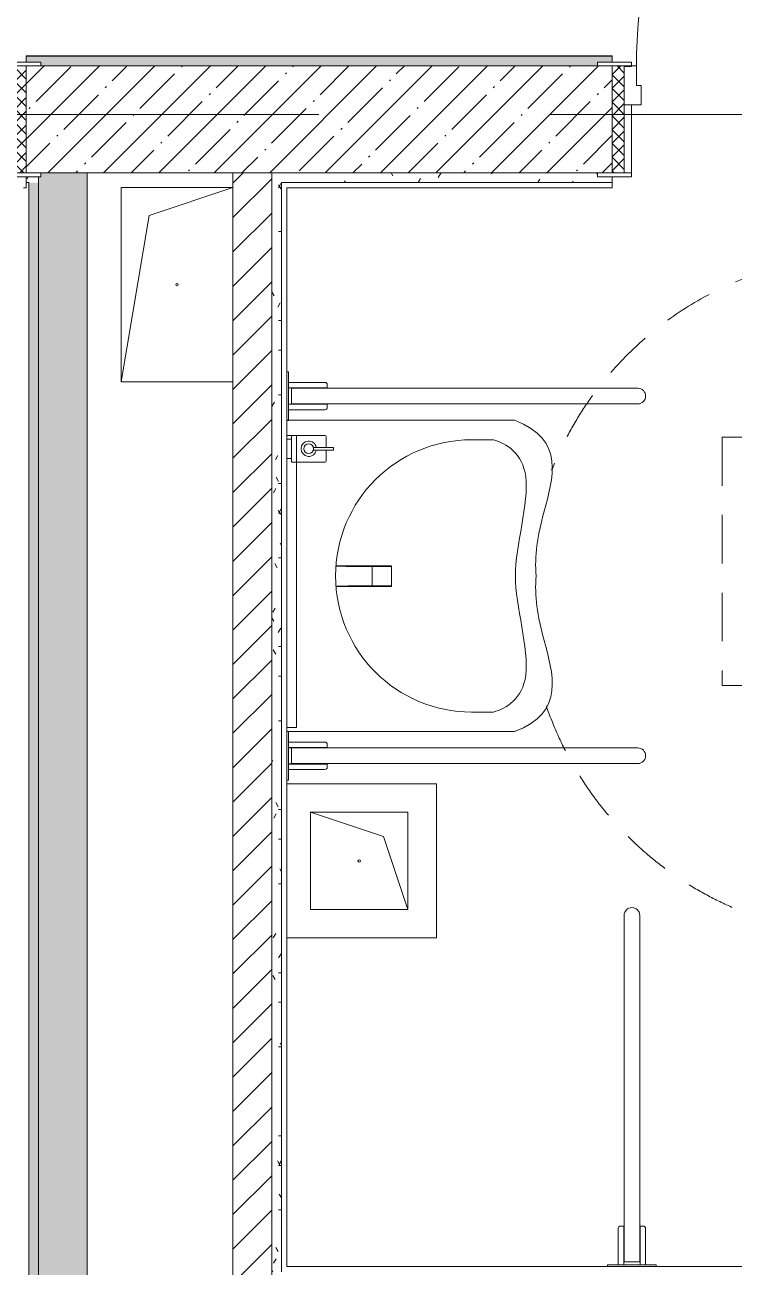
# Model space of a CAD drawing. Header units: millimetres. Extents: x 35147 to 231677, y -8553 to 29000.
# Drawn here: x 67052 to 68512, y 5429 to 7984 of the extents above; entities that cross this region are included whole.
import ezdxf

# ---------------------------------------------------------------- set-up
doc = ezdxf.new("R2010")
doc.units = ezdxf.units.MM
doc.linetypes.add('200_ШТРИХ__ш1_п0_6_', pattern=[160, 100, -60])
doc.linetypes.add('Осевая', pattern=[3175, 635, -476.25, 1587.5, -476.25])
for name, color, linetype, lineweight in [('0-1', 7, 'Continuous', 9), ('A-DETL-GENF', 7, 'Continuous', 9), ('A-DOOR', 7, 'Continuous', 9), ('A-DOOR-1', 7, 'Continuous', 13), ('A-DOOR-FRAM', 7, 'Continuous', 13), ('A-DOOR-FRAM-1', 7, 'Continuous', 9), ('A-GENM', 7, 'Continuous', 9), ('A-WALL', 7, 'Continuous', 9), ('I-WALL', 7, 'Continuous', 9), ('P-SANR-FIXT', 7, 'Continuous', 9), ('Оси-2', 7, 'Осевая', 9)]:
    doc.layers.add(name, color=color, linetype=linetype, lineweight=lineweight)
for name, color, linetype, lineweight, true_color in [('A-WALL-1', 7, 'Continuous', 9, 0x3c3c3c), ('A-WALL-FNSH-1', 7, 'Continuous', 9, 0x3c3c3c), ('I-FURN-1', 7, 'Continuous', 9, 0xf0f0f0), ('I-FURN-2', 7, '200_ШТРИХ__ш1_п0_6_', 9, 0xf0f0f0)]:
    doc.layers.add(name, color=color, linetype=linetype, lineweight=lineweight, true_color=true_color)
pattern_1 = [(135, (1751.41, 174.685), (-14.14214, -14.14214), []), (225, (1751.41, 174.685), (14.14214, -14.14214), [])]
pattern_2 = [(45, (-371.384, 174.685), (-14.1421, 14.1421), []), (135, (-371.384, 174.685), (-14.1421, -14.1421), [])]
pattern_3 = [(0, (0, 0), (121.92, 30.48), [10.058, -81.382, 10.058, -81.382, -487.68]), (0, (0, 0), (121.92, 30.48), [-182.88, 10.058, -172.822, 10.058, -81.382, -213.36]), (0, (0, 0), (121.92, 30.48), [-457.2, 10.058, -50.902, 10.058, -142.342]), (120, (45.72, 15.24), (-87.356454, 90.345817), [10.058, -81.382, 10.058, -81.382, -487.68]), (120, (45.72, 15.24), (-87.356454, 90.345817), [-182.88, 10.058, -172.822, 10.058, -81.382, -213.36]), (120, (45.72, 15.24), (-87.356454, 90.345817), [-457.2, 10.058, -50.902, 10.058, -142.342]), (240, (60.96, 76.2), (-34.563546, -120.825817), [10.058, -81.382, 10.058, -81.382, -487.68]), (240, (60.96, 76.2), (-34.563546, -120.825817), [-182.88, 10.058, -172.822, 10.058, -81.382, -213.36]), (240, (60.96, 76.2), (-34.563546, -120.825817), [-457.2, 10.058, -50.902, 10.058, -142.342])]

# ---------------------------------------------------------------- blocks, each defined once
blk = doc.blocks.new('110_Дверь_СКБ_1Ст_Внутренняя1 - Д-4_1 1100x2100h_ОО_туалет для мальч_ и дев_-32102845-План размещения напольных электротехнических лючков и розеток 2 этажа в осях 12-23')
at = {"layer": 'A-DOOR'}
h = blk.add_hatch(dxfattribs=at)
h.set_pattern_fill('FP_36', color=256, style=0, pattern_type=2)
h.set_pattern_definition(pattern_1)
h.paths.add_polyline_path([(562.5, -110), (562.5, 110), (537.5, 110), (537.5, -110)])
at = {"layer": 'A-DOOR-FRAM-1'}
h = blk.add_hatch(dxfattribs=at)
h.set_pattern_fill('FP_37', color=256, style=0, pattern_type=2)
h.set_pattern_definition(pattern_2)
h.paths.add_polyline_path([(-512.5, -110), (-512.5, 110), (-537.5, 110), (-537.5, -110)])
at = {"layer": 'A-DOOR'}
blk.add_arc((512.5, 110), 1000, 90, 180, dxfattribs=at)
at = {"layer": 'A-DOOR-1'}
for p, q in [((512.5, 1110), (472.5, 1110)), ((472.5, 1110), (472.5, 110)), ((512.5, 110), (512.5, 1110)), ((472.5, 110), (512.5, 110))]:
    blk.add_line(p, q, dxfattribs=at)
at = {"layer": 'A-DOOR-FRAM'}
for p, q in [((-497.5, 118), (-567.5, 118)), ((-567.5, 118), (-567.5, 110)), ((-567.5, 110), (-497.5, 110)), ((-512.5, 110), (-537.5, 110)), ((-537.5, 110), (-537.5, -110)), ((-487.5, 110), (-512.5, 110)), ((-512.5, 110), (-512.5, 30)), ((-512.5, -110), (-512.5, 110)), ((-497.5, 110), (-512.5, 110)), ((-512.5, 110), (-512.5, 109)), ((-512.5, 109), (-497.5, 109)), ((-497.5, 110), (-497.5, 118)), ((-497.5, 109), (-497.5, 110)), ((-487.5, 70), (-487.5, 110)), ((512.5, 110), (512.5, 70)), ((537.5, 110), (512.5, 110)), ((592.5, 118), (522.5, 118)), ((522.5, 118), (522.5, 110)), ((537.5, 110), (522.5, 110)), ((522.5, 110), (522.5, 109)), ((522.5, 110), (592.5, 110)), ((522.5, 109), (537.5, 109)), ((537.5, 30), (537.5, 110)), ((562.5, 110), (537.5, 110)), ((537.5, 110), (537.5, -110)), ((537.5, 109), (537.5, 110)), ((562.5, -110), (562.5, 110)), ((592.5, 110), (592.5, 118)), ((-477.5, 70), (-487.5, 70)), ((-477.5, 30), (-477.5, 70)), ((512.5, 70), (502.5, 70)), ((502.5, 70), (502.5, 30)), ((-512.5, 30), (-477.5, 30)), ((-497.5, 30), (-512.5, 30)), ((-512.5, 30), (-512.5, -110)), ((-497.5, -110), (-497.5, 30)), ((502.5, 30), (537.5, 30)), ((537.5, 30), (522.5, 30)), ((522.5, 30), (522.5, -110)), ((537.5, -110), (537.5, 30)), ((-497.5, -110), (-567.5, -110)), ((-567.5, -110), (-567.5, -118)), ((-567.5, -118), (-497.5, -118)), ((-537.5, -110), (-512.5, -110)), ((-512.5, -110), (-497.5, -110)), ((-497.5, -118), (-497.5, -110)), ((522.5, -110), (537.5, -110)), ((592.5, -110), (522.5, -110)), ((522.5, -110), (522.5, -118)), ((522.5, -118), (592.5, -118)), ((537.5, -110), (562.5, -110)), ((592.5, -118), (592.5, -110))]:
    blk.add_line(p, q, dxfattribs=at)
blk = doc.blocks.new('110_Дверь_СКБ_1Ст_Внутренняя1 - Д-4 1100x2100h_су мгн-31586709-План размещения напольных электротехнических лючков и розеток 2 этажа в осях 12-23')
at = {"layer": 'A-DOOR'}
h = blk.add_hatch(dxfattribs=at)
h.set_pattern_fill('FP_36', color=256, style=0, pattern_type=2)
h.set_pattern_definition(pattern_1)
h.paths.add_polyline_path([(562.5, -110), (562.5, 110), (537.5, 110), (537.5, -110)])
at = {"layer": 'A-DOOR-FRAM-1'}
h = blk.add_hatch(dxfattribs=at)
h.set_pattern_fill('FP_37', color=256, style=0, pattern_type=2)
h.set_pattern_definition(pattern_2)
h.paths.add_polyline_path([(-512.5, -110), (-512.5, 110), (-537.5, 110), (-537.5, -110)])
at = {"layer": 'A-DOOR'}
blk.add_arc((512.5, 110), 1000, 90, 180, dxfattribs=at)
at = {"layer": 'A-DOOR-1'}
for p, q in [((512.5, 1110), (472.5, 1110)), ((472.5, 1110), (472.5, 110)), ((512.5, 110), (512.5, 1110)), ((472.5, 110), (512.5, 110))]:
    blk.add_line(p, q, dxfattribs=at)
at = {"layer": 'A-DOOR-FRAM'}
for p, q in [((-497.5, 118), (-567.5, 118)), ((-567.5, 118), (-567.5, 110)), ((-567.5, 110), (-497.5, 110)), ((-512.5, 110), (-537.5, 110)), ((-537.5, 110), (-537.5, -110)), ((-487.5, 110), (-512.5, 110)), ((-512.5, 110), (-512.5, 30)), ((-512.5, -110), (-512.5, 110)), ((-497.5, 110), (-512.5, 110)), ((-512.5, 110), (-512.5, 109)), ((-512.5, 109), (-497.5, 109)), ((-497.5, 110), (-497.5, 118)), ((-497.5, 109), (-497.5, 110)), ((-487.5, 70), (-487.5, 110)), ((512.5, 110), (512.5, 70)), ((537.5, 110), (512.5, 110)), ((592.5, 118), (522.5, 118)), ((522.5, 118), (522.5, 110)), ((537.5, 110), (522.5, 110)), ((522.5, 110), (522.5, 109)), ((522.5, 110), (592.5, 110)), ((522.5, 109), (537.5, 109)), ((537.5, 30), (537.5, 110)), ((562.5, 110), (537.5, 110)), ((537.5, 110), (537.5, -110)), ((537.5, 109), (537.5, 110)), ((562.5, -110), (562.5, 110)), ((592.5, 110), (592.5, 118)), ((-477.5, 70), (-487.5, 70)), ((-477.5, 30), (-477.5, 70)), ((512.5, 70), (502.5, 70)), ((502.5, 70), (502.5, 30)), ((-512.5, 30), (-477.5, 30)), ((-497.5, 30), (-512.5, 30)), ((-512.5, 30), (-512.5, -110)), ((-497.5, -110), (-497.5, 30)), ((502.5, 30), (537.5, 30)), ((537.5, 30), (522.5, 30)), ((522.5, 30), (522.5, -110)), ((537.5, -110), (537.5, 30)), ((-497.5, -110), (-567.5, -110)), ((-567.5, -110), (-567.5, -118)), ((-567.5, -118), (-497.5, -118)), ((-537.5, -110), (-512.5, -110)), ((-512.5, -110), (-497.5, -110)), ((-497.5, -118), (-497.5, -110)), ((522.5, -110), (537.5, -110)), ((592.5, -110), (522.5, -110)), ((522.5, -110), (522.5, -118)), ((522.5, -118), (592.5, -118)), ((537.5, -110), (562.5, -110)), ((592.5, -118), (592.5, -110))]:
    blk.add_line(p, q, dxfattribs=at)
blk = doc.blocks.new('132_МГН_Поручень для унитаза_тип откидной - ПР 1Р-18619933-План размещения напольных электротехнических лючков и розеток 2 этажа в осях 12-23')
at = {"layer": 'A-GENM'}
for p, q in [((-50, -3), (-50, 0)), ((50, 0), (50, -3)), ((50, -3), (-50, -3)), ((-17, -3), (-28.2, -3)), ((-28.2, -3), (-28.2, -78)), ((-17, -83), (-17, -3)), ((-16.6, -8.9), (-16.6, -4.2)), ((-16, -9.5), (-16.6, -8.9)), ((-16, -722), (-16, -9.5)), ((16, -9.5), (-16, -9.5)), ((16, -9.5), (16.6, -8.9)), ((16, -9.5), (16, -722)), ((16.6, -8.9), (16.6, -4.2)), ((28.2, -3), (17, -3)), ((17, -3), (17, -83)), ((28.2, -78), (28.2, -3)), ((-23.2, -83), (-17, -83)), ((17, -83), (23.2, -83))]:
    blk.add_line(p, q, dxfattribs=at)
for centre, radius, start, end in [((-15.3, -4.2), 1.24, 90, 180), ((15.3, -4.2), 1.24, 0, 90), ((-23.2, -78), 5, 180, 270), ((23.2, -78), 5, 270, 360), ((0, -722), 16, 180, 270), ((0, -722), 16, 270, 360)]:
    blk.add_arc(centre, radius, start, end, dxfattribs=at)
blk = doc.blocks.new('FRT_2D_Символ _разворот МГН_1 - D1_4_Символ доступности разворота МГН _360__-V31-План размещения напольных электротехнических лючков и розеток 2 этажа в осях 12-23')
at = {"layer": 'I-FURN-2'}
for p, q in [((-300, 325.4), (-300, -185.8)), ((-300, 325.4), (-200, 325.4)), ((-200, 195.4), (-200, 325.4)), ((200, 325.4), (300, 325.4)), ((200, 195.4), (200, 325.4)), ((300, 325.4), (300, -185.8)), ((-200, 195.4), (200, 195.4)), ((-300, -185.8), (-250, -185.8)), ((-250, -185.8), (-250, -435.8)), ((300, -185.8), (250, -185.8)), ((250, -185.8), (250, -435.8)), ((-200, -435.8), (-250, -435.8)), ((-200, -435.8), (-200, -645.8)), ((200, -435.8), (250, -435.8)), ((200, -435.8), (200, -645.8)), ((-200, -645.8), (200, -645.8))]:
    blk.add_line(p, q, dxfattribs=at)
for start, end in [(360, 158.4549), (198.9607, 360)]:
    blk.add_arc((0, 0), 700, start, end, dxfattribs=at)
blk = doc.blocks.new('GM_Отверстие прямоугольное _в плите_ - Отверстие-21604341-План размещения напольных электротехнических лючков и розеток 2 этажа в осях 12-23')
at = {"layer": 'A-GENM'}
for p, q in [((-100, -100), (-100, 100)), ((-100, 100), (100, 100)), ((100, 100), (-100, 100)), ((-100, 100), (-100, -100)), ((-50, 50), (100, 100)), ((100, 100), (100, -100)), ((100, -100), (100, 100)), ((-100, -100), (-50, 50)), ((100, -100), (-100, -100)), ((-100, -100), (100, -100))]:
    blk.add_line(p, q, dxfattribs=at)
for start, end in [(360, 180), (180, 360)]:
    blk.add_arc((0, 0), 2.5, start, end, dxfattribs=at)
blk = doc.blocks.new('GM_Отверстие прямоугольное _в плите_ - Отверстие-21983700-План размещения напольных электротехнических лючков и розеток 2 этажа в осях 12-23')
at = {"layer": 'A-GENM'}
for p, q in [((-115, -200), (-115, 200)), ((-115, 200), (115, 200)), ((-57.5, 142.5), (115, 200)), ((-115, -200), (-57.5, 142.5)), ((115, -200), (-115, -200))]:
    blk.add_line(p, q, dxfattribs=at)
for start, end in [(360, 180), (180, 360)]:
    blk.add_arc((0, 0), 2.5, start, end, dxfattribs=at)
blk = doc.blocks.new('зеркало круглое600д - 1_22д зеркало круглое d600-V154-План размещения напольных электротехнических лючков и розеток 2 этажа в осях 12-23')
at = {"layer": 'I-FURN-1'}
for p, q in [((-300, 20), (-300, 0)), ((-300, 20), (300, 20)), ((-282.7, 20), (-300, 20)), ((-300, 0), (245.9, 0)), ((300, 0), (-300, 0)), ((258, 0), (300, 0)), ((300, 20), (282.7, 20)), ((300, 0), (300, 20))]:
    blk.add_line(p, q, dxfattribs=at)
blk = doc.blocks.new('смеситель для раковины - Default-30615600-План размещения напольных электротехнических лючков и розеток 2 этажа в осях 12-23')
at = {"layer": '0-1'}
for p, q in [((19.7, 151.6), (-19.8, 151.6)), ((-20.3, 110), (-20.4, 97.4)), ((19.8, 111.8), (-19.8, 111.8)), ((20.4, 97.4), (20.3, 110))]:
    blk.add_line(p, q, dxfattribs=at)
at = {"layer": '0-1', "flags": 128}
for points in [[(-19.8, 151.6), (-20, 151.6), (-20.2, 151.6), (-20.3, 151.5), (-20.4, 151.5), (-20.5, 151.4), (-20.6, 151.3), (-20.6, 151.2), (-20.7, 151.1), (-20.7, 151.1), (-20.7, 151), (-20.7, 151), (-20.8, 150.9), (-20.8, 150.6), (-20.8, 149.7), (-20.8, 148.7), (-20.8, 147.7), (-20.9, 146.7), (-20.9, 145.3), (-21.1, 93.2)], [(19.7, 151.6), (20, 151.6), (20.2, 151.6), (20.4, 151.5), (20.5, 151.4), (20.6, 151.3), (20.6, 151.3), (20.7, 151.2), (20.7, 151.1), (20.7, 151.1), (20.7, 151), (20.8, 151), (20.8, 150.9), (20.8, 150.6)], [(-19.8, 111.8), (-19.9, 111.8), (-20, 111.8), (-20.1, 111.8), (-20.1, 111.7), (-20.2, 111.7), (-20.3, 111.6), (-20.3, 111.5), (-20.3, 111.5), (-20.3, 111.4), (-20.3, 111.4), (-20.3, 111.4), (-20.3, 111.3), (-20.3, 111.2), (-20.3, 111), (-20.3, 110.8), (-20.3, 110.6), (-20.3, 110.3), (-20.3, 110)], [(19.8, 111.8), (19.9, 111.8), (20, 111.8), (20.1, 111.8), (20.2, 111.7), (20.2, 111.6), (20.3, 111.6), (20.3, 111.5), (20.3, 111.5), (20.3, 111.4), (20.3, 111.4), (20.3, 111.3), (20.3, 111.1), (20.3, 110.9), (20.3, 110.7), (20.3, 110.4), (20.3, 110)], [(21.2, 37.8), (21.1, 56), (21, 111.4)], [(-21.4, 37.8), (-21.3, 49.4), (-21.2, 68.8), (-21.1, 88)], [(-21.1, 37.8), (-21.1, 48.6), (-21.1, 93.2)]]:
    blk.add_lwpolyline(points, dxfattribs=at)
at = {"layer": 'P-SANR-FIXT'}
for p, q in [((21, 151.6), (-21, 151.6)), ((-21, 151.6), (-21, 37.8)), ((-19.7, 144), (-19.8, 111.7)), ((19.8, 111.7), (19.7, 144)), ((21, 37.8), (21, 151.6))]:
    blk.add_line(p, q, dxfattribs=at)
at = {"layer": 'P-SANR-FIXT', "flags": 128}
for points in [[(-21.1, 37.8), (-21.1, 42.2), (-21, 67.6), (-20.8, 118.3), (-20.7, 143.7), (-20.7, 149.4), (-20.8, 150.2), (-20.9, 145.3), (-20.9, 138.9), (-21.1, 88.1)], [(-20.1, 88.1), (-20.1, 99.6), (-20, 111), (-20, 122.4), (-19.9, 133.8), (-19.9, 145.2)], [(19.9, 145.2), (19.9, 138.9), (19.9, 132.6), (20, 126.2), (20, 119.9), (20, 113.5), (20, 107.2), (20.1, 100.8), (20.1, 94.5), (20.1, 88.1)], [(21.1, 88.1), (20.9, 138.9), (20.9, 145.3), (20.8, 150.2), (20.7, 149.4), (20.7, 143.7), (20.8, 118.3), (21, 67.6), (21.1, 42.2), (21.1, 37.8)]]:
    blk.add_lwpolyline(points, dxfattribs=at)
at = {"layer": 'P-SANR-FIXT'}
for centre, major_axis, ratio, start_param, end_param in [((-19.8, 109.7), (-0.5, 0.002), 0.095846, 0.017294, 1.571164), ((19.8, 109.7), (0.5, 0.002), 0.095848, 4.711795, 6.265892)]:
    blk.add_ellipse(centre, major_axis=major_axis, ratio=ratio, start_param=start_param, end_param=end_param, dxfattribs=at)
for points, knots in [([(-19.9, 145.2), (-19.9, 146), (-19.9, 147.4), (-19.8, 149.3), (-19.8, 150.7), (-19.8, 151.5), (-19.8, 151.6), (-19.8, 151.6)], [0, 0, 0, 0, 0.1, 0.2, 0.3, 0.4, 0.4725859, 0.4725859, 0.4725859, 0.4725859]), ([(-19.8, 151.6), (-19.7, 151.6), (-19.7, 151.6), (-19.7, 151.2), (-19.7, 150), (-19.7, 148.3), (-19.7, 146.2), (-19.7, 144.8), (-19.7, 144)], [0.4728347, 0.4728347, 0.4728347, 0.4728347, 0.5, 0.6, 0.7, 0.8, 0.9, 1, 1, 1, 1]), ([(19.7, 144), (19.7, 144.8), (19.7, 146.2), (19.7, 148.3), (19.7, 150), (19.7, 151.2), (19.7, 151.6), (19.7, 151.6), (19.7, 151.6)], [0, 0, 0, 0, 0.1, 0.2, 0.3, 0.4, 0.5, 0.5274121, 0.5274121, 0.5274121, 0.5274121]), ([(19.7, 151.6), (19.8, 151.6), (19.8, 151.5), (19.8, 150.7), (19.8, 149.3), (19.9, 147.4), (19.9, 146), (19.9, 145.2)], [0.5275209, 0.5275209, 0.5275209, 0.5275209, 0.6, 0.7, 0.8, 0.9, 1, 1, 1, 1]), ([(-19.8, 111.8), (-19.8, 111.8), (-19.8, 111.7), (-19.8, 110.9), (-19.8, 110.1), (-19.8, 109.7)], [0.4695548, 0.4695548, 0.4695548, 0.4695548, 0.6, 0.8, 1, 1, 1, 1]), ([(19.8, 109.7), (19.8, 110.1), (19.8, 110.9), (19.8, 111.7), (19.8, 111.8), (19.8, 111.8)], [0, 0, 0, 0, 0.2, 0.4, 0.5304748, 0.5304748, 0.5304748, 0.5304748]), ([(-21.1, 88.1), (-21.1, 85.7), (-21.1, 82.2), (-21.1, 77.5), (-21.2, 73.9), (-21.2, 70.4), (-21.2, 66.8), (-21.2, 63.9), (-21.2, 61.5), (-21.2, 59.8), (-21.2, 58), (-21.2, 55.7), (-21.3, 52.8), (-21.3, 49.3), (-21.3, 46), (-21.3, 42.6), (-21.4, 39.9), (-21.4, 38.2), (-21.4, 37.6)], [0, 0, 0, 0, 0.0833333, 0.125, 0.1666667, 0.2083333, 0.25, 0.2916667, 0.3125, 0.3333333, 0.3541667, 0.375, 0.4166667, 0.4583333, 0.5, 0.5416667, 0.5833333, 0.6063435, 0.6063435, 0.6063435, 0.6063435]), ([(-20.4, 97.4), (-20.4, 91.1), (-20.5, 81.8), (-20.6, 69.7), (-20.6, 60), (-20.7, 52.6), (-20.8, 47.4), (-20.8, 45.2), (-20.8, 43.5), (-20.9, 41.8), (-20.9, 40), (-20.9, 38.5), (-20.9, 37.8)], [0, 0, 0, 0, 0.2222222, 0.3333333, 0.4444444, 0.5833333, 0.6180556, 0.6527778, 0.6701389, 0.6875, 0.7222222, 0.748762, 0.748762, 0.748762, 0.748762]), ([(-20.5, 43.6), (-20.5, 44.1), (-20.5, 44.9), (-20.5, 45.9), (-20.4, 46.5), (-20.4, 47), (-20.4, 47.6), (-20.3, 48.2), (-20.3, 49.3), (-20.3, 50.8), (-20.3, 52.7), (-20.3, 54.8), (-20.2, 57.1), (-20.2, 60.5), (-20.1, 67), (-20, 78.4), (-19.9, 90.5), (-19.9, 97.4)], [0.3665203, 0.3665203, 0.3665203, 0.3665203, 0.3928571, 0.4107143, 0.4196429, 0.4285714, 0.4375, 0.4464286, 0.4642857, 0.5, 0.5357143, 0.5714286, 0.6071429, 0.6428571, 0.7142857, 0.8571429, 1, 1, 1, 1]), ([(19.9, 97.4), (19.9, 90.5), (20, 78.4), (20.1, 66.9), (20.2, 60.3), (20.3, 57), (20.3, 54.6), (20.3, 52.6), (20.3, 50.7), (20.3, 49.2), (20.4, 48.1), (20.4, 47.4), (20.4, 46.9), (20.4, 46.4), (20.4, 45.8), (20.4, 44.6), (20.4, 43), (20.4, 41.3), (20.5, 40), (20.5, 39.2), (20.6, 38.8), (20.6, 38.6)], [0, 0, 0, 0, 0.1428571, 0.2857143, 0.3571429, 0.3928571, 0.4285714, 0.4642857, 0.5, 0.5357143, 0.5535714, 0.5625, 0.5714286, 0.5803571, 0.5892857, 0.6071429, 0.6428571, 0.6785714, 0.6964286, 0.7053571, 0.7142857, 0.7142857, 0.7142857, 0.7142857]), ([(20.1, 88.1), (20.1, 88.2), (20.2, 88.3), (20.4, 88.2), (20.5, 88), (20.6, 87.8), (20.7, 87.5), (20.7, 87.3), (20.8, 87.1), (20.9, 87), (20.9, 86.8), (20.9, 86.7)], [0, 0, 0, 0, 0.1, 0.19375, 0.25, 0.3, 0.35, 0.4, 0.45, 0.525, 0.575, 0.575, 0.575, 0.575]), ([(20.9, 37.8), (20.9, 38.4), (20.9, 39.8), (20.9, 41.4), (20.8, 42.8), (20.8, 44.1), (20.8, 45.8), (20.8, 48.6), (20.7, 53.5), (20.6, 60.7), (20.6, 68.9), (20.5, 76.5), (20.5, 85.7), (20.4, 92.7), (20.4, 97.4)], [0.25, 0.25, 0.25, 0.25, 0.2777778, 0.3055556, 0.3194444, 0.3333333, 0.3611111, 0.3888889, 0.4444444, 0.5555556, 0.6666667, 0.75, 0.8333333, 1, 1, 1, 1]), ([(21.4, 37.7), (21.4, 38), (21.4, 38.7), (21.4, 39.8), (21.4, 41), (21.3, 42.6), (21.3, 44.7), (21.3, 47.5), (21.3, 50.9), (21.2, 55.1), (21.2, 60), (21.2, 65.1), (21.2, 69.9), (21.2, 74.5), (21.1, 80.6), (21.1, 85.1), (21.1, 88.1)], [0.5357143, 0.5357143, 0.5357143, 0.5357143, 0.5535714, 0.5714286, 0.5892857, 0.6071429, 0.6428571, 0.6785714, 0.7142857, 0.75, 0.7857143, 0.8214286, 0.8571429, 0.8928571, 0.9285714, 1, 1, 1, 1]), ([(-20.8, 38.7), (-20.8, 38.9), (-20.8, 39.3), (-20.7, 40.1), (-20.7, 40.7), (-20.6, 41.2), (-20.6, 41.3)], [0.28571429, 0.28571429, 0.28571429, 0.28571429, 0.29464286, 0.30357143, 0.32142857, 0.32572526, 0.32572526, 0.32572526, 0.32572526])]:
    blk.add_open_spline(points, degree=3, knots=knots, dxfattribs=at)
for points in [[(-19.8, 111.8), (-19.8, 111.8), (-19.8, 111.8), (-19.8, 111.8)], [(19.8, 111.8), (19.8, 111.8), (19.8, 111.8), (19.8, 111.8)], [(-20.1, 88.1), (-20.4, 88.2), (-20.6, 88.2), (-20.8, 88.2)], [(-20, 85.7), (-20.1, 86.5), (-20.1, 87.3), (-20.1, 88.1)], [(20.1, 88.1), (20.1, 87.3), (20.1, 86.5), (20, 85.7)]]:
    blk.add_open_spline(points, degree=3, dxfattribs=at)
blk = doc.blocks.new('TOY_Диспансер мыло - Дозатор Elegance new 11654 019001 хром-V160-План размещения напольных электротехнических лючков и розеток 2 этажа в осях 12-23')
at = {"layer": 'A-GENM'}
for p, q in [((97.5, 84.7), (97.5, 17)), ((122.2, 86.7), (99.5, 86.7)), ((122.2, 86.7), (102.9, 86.7)), ((127.9, 101.6), (122.2, 101.6)), ((122.2, 101.6), (122.2, 86.7)), ((122.2, 87.7), (122.2, 60.3)), ((127.9, 86.7), (127.9, 101.6)), ((127.9, 60.3), (127.9, 87.7)), ((146.9, 86.7), (127.9, 86.7)), ((150.5, 86.7), (127.9, 86.7)), ((152.5, 25.5), (152.5, 84.7)), ((99.5, 15), (105, 15)), ((145, 15), (105, 15)), ((105, 15), (105, 5.5)), ((145, 5.5), (145, 15)), ((145, 15), (150.5, 15)), ((152.5, 17), (152.5, 25.5))]:
    blk.add_line(p, q, dxfattribs=at)
blk.add_circle((125, 50.7), 10, dxfattribs=at)
for centre, radius, start, end in [((99.5, 84.7), 2, 90, 180), ((150.5, 84.7), 2, 360, 90), ((125, 50.7), 15.7, 100.4353, 79.365), ((99.5, 17), 2, 180, 225), ((99.5, 17), 2, 225, 270), ((150.5, 17), 2, 270, 360)]:
    blk.add_arc(centre, radius, start, end, dxfattribs=at)
blk = doc.blocks.new('SND_Умывальник МГН_Jika - гибкая подводка_ 640х550х165 PN6_3_ ХВ_ГВ накидная гайка BP DN15_ К-гл_кон_ П DN 50-30756074-План размещения напольных электротехнических лючков и розеток 2 этажа в осях 12-23')
at = {"layer": 'P-SANR-FIXT'}
for p, q in [((-320, 468), (-320, 0)), ((320, 0), (320, 468)), ((-280, 425), (-280, 380)), ((280, 380), (280, 425)), ((-320, 0), (-288.5, 0)), ((-288.5, 0), (-282.8, 0)), ((-282.7, 0), (-281.5, 0)), ((-241.5, 0), (-238.5, 0)), ((-237.9, 0), (-201.3, 0)), ((-200.6, 0), (-156, 0)), ((-155.1, 0), (-104.3, 0)), ((-103.3, 0), (-48.1, 0)), ((-45.8, 0), (68.9, 0)), ((71.2, 0), (126.3, 0)), ((127.4, 0), (178.2, 0)), ((179.1, 0), (223.7, 0)), ((224.4, 0), (261, 0)), ((261.5, 0), (288.7, 0)), ((289, 0), (305.8, 0)), ((305.9, 0), (311.5, 0)), ((311.5, 0), (320, 0))]:
    blk.add_line(p, q, dxfattribs=at)
blk.add_arc((0, 380), 280, 180, 360, dxfattribs=at)
for points, knots in [([(0, 512.9), (-41.2, 508.8), (-131.1, 523.5), (-281.1, 574.8), (-320, 468)], [-0.715552, -0.715552, -0.715552, -0.715552, -0.3972744, 0, 0, 0, 0]), ([(320, 468), (281.1, 574.8), (131.1, 523.5), (41.2, 508.8), (0, 512.9)], [-0.715552, -0.715552, -0.715552, -0.715552, -0.3182776, 0, 0, 0, 0]), ([(0, 470), (-61.7, 470), (-229.3, 523.4), (-272.8, 450.8), (-280, 425)], [0, 0, 0, 0, 0.3523534, 0.6664917, 0.6664917, 0.6664917, 0.6664917]), ([(280, 425), (272.8, 450.8), (229.3, 523.4), (61.7, 470), (0, 470)], [0, 0, 0, 0, 0.3141383, 0.6664917, 0.6664917, 0.6664917, 0.6664917])]:
    blk.add_open_spline(points, degree=3, knots=knots, dxfattribs=at)
blk = doc.blocks.new('132_МГН_Поручень для унитаза_тип откидной - ПР 1Р-V162-План размещения напольных электротехнических лючков и розеток 2 этажа в осях 12-23')
at = {"layer": 'A-GENM'}
for p, q in [((-16, 722), (-16, 9.5)), ((16, 9.5), (16, 722)), ((-28.2, 3), (-28.2, 78)), ((-23.2, 83), (-17, 83)), ((-17, 83), (-17, 3)), ((17, 83), (23.2, 83)), ((17, 3), (17, 83)), ((28.2, 78), (28.2, 3)), ((-50, 3), (-50, 0)), ((50, 3), (-50, 3)), ((-17, 3), (-28.2, 3)), ((-16, 9.5), (-16.6, 8.9)), ((-16.6, 8.9), (-16.6, 4.2)), ((16, 9.5), (-16, 9.5)), ((16, 9.5), (16.6, 8.9)), ((16.6, 8.9), (16.6, 4.2)), ((28.2, 3), (17, 3)), ((50, 0), (50, 3)), ((-50, 0), (50, 0))]:
    blk.add_line(p, q, dxfattribs=at)
for centre, radius, start, end in [((0, 722), 16, 90, 180), ((0, 722), 16, 0, 90), ((-23.2, 78), 5, 90, 180), ((23.2, 78), 5, 0, 90), ((-15.3, 4.2), 1.24, 180, 270), ((15.3, 4.2), 1.24, 270, 360)]:
    blk.add_arc(centre, radius, start, end, dxfattribs=at)
blk = doc.blocks.new('132_МГН_Поручень для унитаза_тип откидной - ПР 1Р-V163-План размещения напольных электротехнических лючков и розеток 2 этажа в осях 12-23')
at = {"layer": 'A-GENM'}
for p, q in [((-50, -3), (-50, 0)), ((-50, 0), (50, 0)), ((50, 0), (50, -3)), ((50, -3), (-50, -3)), ((-17, -3), (-28.2, -3)), ((-28.2, -3), (-28.2, -78)), ((-17, -83), (-17, -3)), ((-16.6, -8.9), (-16.6, -4.2)), ((-16, -9.5), (-16.6, -8.9)), ((-16, -722), (-16, -9.5)), ((16, -9.5), (-16, -9.5)), ((16, -9.5), (16.6, -8.9)), ((16, -9.5), (16, -722)), ((16.6, -8.9), (16.6, -4.2)), ((28.2, -3), (17, -3)), ((17, -3), (17, -83)), ((28.2, -78), (28.2, -3)), ((-23.2, -83), (-17, -83)), ((17, -83), (23.2, -83))]:
    blk.add_line(p, q, dxfattribs=at)
for centre, radius, start, end in [((-15.3, -4.2), 1.24, 90, 180), ((15.3, -4.2), 1.24, 0, 90), ((-23.2, -78), 5, 180, 270), ((23.2, -78), 5, 270, 360), ((0, -722), 16, 180, 270), ((0, -722), 16, 270, 360)]:
    blk.add_arc(centre, radius, start, end, dxfattribs=at)
blk = doc.blocks.new('Plumbing_Drainage_hansgrohe_56248XXX-RainDrain-Point-Complete-set-po - 800 Stainless Steel Optic-V165-План размещения напольных электротехнических лючков и розеток 2 этажа в осях 12-23')
at = {"layer": 'A-DETL-GENF'}
for p, q in [((158.5, 158.5), (-149.4, 158.5)), ((158.5, -158.5), (158.5, 158.5)), ((-149.4, -158.5), (158.5, -158.5))]:
    blk.add_line(p, q, dxfattribs=at)

msp = doc.modelspace()

# ---------------------------------------------------------------- hatches: boundary and pattern name
at = {"layer": 'I-WALL'}
h = msp.add_hatch(dxfattribs=at)
h.set_pattern_fill('FP_58', color=256, style=0, pattern_type=2)
h.set_pattern_definition(pattern_3)
h.paths.add_polyline_path([(74750, 7900), (74750, 7920), (73705, 7920), (73705, 7908), (73760, 7908), (73760, 7900), (74669.4, 7900)])
h.paths.add_polyline_path([(71765, 7900), (72250, 7900), (72250, 7908), (72305, 7908), (72305, 7920), (71735, 7920), (71735, 7908), (71765, 7908), (71765, 7901.7)])
h.paths.add_polyline_path([(70302.2, 7900), (70605, 7900), (70605, 7908), (70635, 7908), (70635, 7920), (69360.5, 7920), (69360.5, 7908), (69390.5, 7908), (69390.5, 7900)])
h.paths.add_polyline_path([(68230.5, 7900), (68230.5, 7908), (68260.5, 7908), (68260.5, 7920), (67055, 7920), (67055, 7908), (67085, 7908), (67085, 7900), (67390.8, 7900)])
h.paths.add_polyline_path([(65925, 7900), (65925, 7908), (65955, 7908), (65955, 7920), (59931, 7920), (59931, 7900), (65910, 7900)])
h.paths.add_polyline_path([(57431, 7900), (57431, 7920), (50930, 7920), (50930, 7900), (56910, 7900)])
h.paths.add_polyline_path([(48430, 7900), (48430, 7920), (42061, 7920), (42061, 7900), (47910, 7900)])
h.paths.add_polyline_path([(39561, 7900), (39561, 7920), (38742.7, 7920), (38742.7, 7900), (39040, 7900)])
h = msp.add_hatch(dxfattribs=at)
h.set_pattern_fill('FP_17', color=256, style=0, pattern_type=2)
h.set_pattern_definition([(45, (0, 0), (-57.02463, 57.02463), []), (45, (57.025, 0), (-57.02463, 57.02463), [100.806, -20.161, 3.353, -16.808])])
h.paths.add_polyline_path([(71758, 7680), (71860, 7680), (71860, 7900), (71735, 7900), (71735, 7680)])
h.paths.add_polyline_path([(70320, 7680), (70635, 7680), (70635, 7900), (69360.5, 7900), (69360.5, 7680), (70302.2, 7680)])
h.paths.add_polyline_path([(67580, 7680), (68260.5, 7680), (68260.5, 7900), (67055, 7900), (67055, 7680), (67560, 7680)])
h.paths.add_polyline_path([(65925, 7680), (65955, 7680), (65955, 7900), (65910, 7900), (65910, 7680)])
h = msp.add_hatch(dxfattribs=at)
h.set_pattern_fill('FP_58', color=256, style=0, pattern_type=2)
h.set_pattern_definition(pattern_3)
h.paths.add_polyline_path([(67055, 7660), (67080, 7660), (67080, 7672), (67055, 7672)])
h.paths.add_polyline_path([(65925, 7660), (65955, 7660), (65955, 7672), (65925, 7672), (65925, 7680), (65910, 7680), (65910, 7660)])
h = msp.add_hatch(dxfattribs=at)
h.set_pattern_fill('FP_27', color=256, style=0, pattern_type=2)
h.set_pattern_definition([(135, (0, 0), (-75.43415, -75.43415), [106.68, -17.78, 3.556, -17.78]), (135, (0, 75.39), (-75.43415, -75.43415), []), (50, (0, 0), (127.52922, -11.15758), [13.335, -146.685]), (355, (0, 0), (-24.66966, 133.74002), [10.668, -117.348]), (100.451, (10.63, -0.93), (102.85973, 122.58178), [11.333, -124.663]), (46.184, (0, 35.56), (189.75516, -29.43036), [20.002, -220.027]), (96.636, (15.81, 33.1), (166.1822, 173.1996), [17, -186.995]), (351.184, (0, 35.56), (166.18393, 173.1976), [16.002, -176.022]), (21, (17.78, 26.67), (106.13027, -71.58603), [13.335, -146.685]), (326, (17.78, 26.67), (43.26188, 128.93175), [10.668, -117.348]), (71.451, (26.62, 20.7), (149.39198, 57.34505), [11.333, -124.663]), (37.5, (0, 0), (2.162228, 59.188357), [3.353, -112.573, 3.353, -115.773, -117.792]), (37.5, (0, 0), (2.162228, 59.188357), [-235.052, 3.353, -114.44]), (7.5, (0, 0), (46.77386, 70.12615), [3.353, -64.567, 3.353, -109.906, -44.894]), (7.5, (0, 0), (46.77386, 70.12615), [-181.178, 3.353, -41.542]), (327.5, (-39.65, 0), (94.91367, -4.010093), [3.353, -41.097, 3.353, -135.331, -184.023]), (327.5, (-39.65, 0), (94.91367, -4.010093), [-183.134, 3.353, -180.67]), (317.5, (-57.43, 0), (103.69057, 17.79882), [3.353, -54.432, 3.353, -88.748, -130.683]), (317.5, (-57.43, 0), (103.69057, 17.79882), [-149.885, 3.353, -127.33])])
h.paths.add_polyline_path([(67080, 3980), (67180, 3980), (67180, 7680), (67085, 7680), (67085, 7672), (67080, 7672), (67080, 4388.3)])
h = msp.add_hatch(dxfattribs=at)
h.set_pattern_fill('FP_22', color=256, style=0, pattern_type=2)
h.set_pattern_definition([(45, (0, 0), (-35.35534, 35.35534), [])])
h.paths.add_polyline_path([(67480, 3980), (67560, 3980), (67560, 7680), (67480, 7680), (67480, 6125.5)])
h = msp.add_hatch(dxfattribs=at)
h.set_pattern_fill('FP_58', color=256, style=0, pattern_type=2)
h.set_pattern_definition(pattern_3)
h.paths.add_polyline_path([(67560, 5400), (67580, 5400), (67580, 7680), (67560, 7680), (67560, 6125.5)])
h = msp.add_hatch(dxfattribs=at)
h.set_pattern_fill('FP_58', color=256, style=0, pattern_type=2)
h.set_pattern_definition(pattern_3)
h.paths.add_polyline_path([(69909, 7660), (69920, 7660), (69920, 7680), (69390.5, 7678.9), (69390.5, 7672), (69360.5, 7672), (69360.5, 7660), (69390.5, 7660)])
h.paths.add_polyline_path([(68260.5, 7660), (68260.5, 7672), (68230.5, 7672), (68230.5, 7680), (67580, 7680), (67580, 7660), (68230.5, 7660)])
h = msp.add_hatch(dxfattribs=at)
h.set_pattern_fill('FP_58', color=256, style=0, pattern_type=2)
h.set_pattern_definition(pattern_3)
h.paths.add_polyline_path([(67060, 3760), (67080, 3760), (67080, 7660), (67060, 7660), (67060, 3809.3)])

# ---------------------------------------------------------------- linework, layer by layer
at = {"layer": 'A-WALL'}
for p, q in [((67080, 3760), (67080, 7672)), ((68230.5, 7680), (67085, 7680)), ((67560, 5400), (67560, 7680)), ((67580, 5420), (67580, 7660))]:
    msp.add_line(p, q, dxfattribs=at)
at = {"layer": 'A-WALL-1'}
for p, q in [((68260.5, 7920), (67055, 7920)), ((67055, 7920), (67055, 7908)), ((68230.5, 7900), (67085, 7900)), ((68260.5, 7908), (68260.5, 7920)), ((67055, 7672), (67055, 7660)), ((67180, 3980), (67180, 7680)), ((67480, 7680), (67480, 3980)), ((68260.5, 7660), (68260.5, 7672)), ((67055, 7660), (67060, 7660)), ((67060, 7660), (67060, 3740)), ((67580, 7660), (67591, 7660))]:
    msp.add_line(p, q, dxfattribs=at)
at = {"layer": 'A-WALL-FNSH-1'}
for p, q in [((68260.5, 7921), (67055, 7921)), ((67055, 7921), (67055, 7920)), ((68260.5, 7920), (68260.5, 7921)), ((67055, 7649), (67049, 7649)), ((67055, 7660), (67055, 7649)), ((68260.5, 7660), (67591, 7660)), ((67591, 5431), (67591, 7649)), ((67591, 7649), (68260.5, 7649)), ((68260.5, 7649), (68260.5, 7660)), ((69909, 5431), (67591, 5431))]:
    msp.add_line(p, q, dxfattribs=at)
at = {"layer": 'Оси-2'}
msp.add_line((38446.8, 7800), (82200, 7800), dxfattribs=at)

# ---------------------------------------------------------------- block references
at = {"layer": 'A-DOOR'}
for name, p in [('110_Дверь_СКБ_1Ст_Внутренняя1 - Д-4_1 1100x2100h_ОО_туалет для мальч_ и дев_-32102845-План размещения напольных электротехнических лючков и розеток 2 этажа в осях 12-23', (66492.5, 7790)), ('110_Дверь_СКБ_1Ст_Внутренняя1 - Д-4 1100x2100h_су мгн-31586709-План размещения напольных электротехнических лючков и розеток 2 этажа в осях 12-23', (68798, 7790))]:
    msp.add_blockref(name, p, dxfattribs=at)
at = {"layer": 'A-GENM'}
msp.add_blockref('GM_Отверстие прямоугольное _в плите_ - Отверстие-21983700-План размещения напольных электротехнических лючков и розеток 2 этажа в осях 12-23', (67365, 7450), dxfattribs=at)
at = {"layer": 'A-GENM', "rotation": 270}
msp.add_blockref('GM_Отверстие прямоугольное _в плите_ - Отверстие-21604341-План размещения напольных электротехнических лючков и розеток 2 этажа в осях 12-23', (67740, 6265), dxfattribs=at)
at = {"layer": 'I-FURN-1'}
msp.add_blockref('FRT_2D_Символ _разворот МГН_1 - D1_4_Символ доступности разворота МГН _360__-V31-План размещения напольных электротехнических лючков и розеток 2 этажа в осях 12-23', (68787.1, 6811.2), dxfattribs=at)
at = {"layer": 'I-FURN-1', "rotation": 90.00000000000006}
msp.add_blockref('зеркало круглое600д - 1_22д зеркало круглое d600-V154-План размещения напольных электротехнических лючков и розеток 2 этажа в осях 12-23', (67611, 6839.6), dxfattribs=at)
at = {"layer": 'P-SANR-FIXT'}
for name, p, rotation in [('132_МГН_Поручень для унитаза_тип откидной - ПР 1Р-V162-План размещения напольных электротехнических лючков и розеток 2 этажа в осях 12-23', (67591.4, 7221), 269.9999999999966), ('SND_Умывальник МГН_Jika - гибкая подводка_ 640х550х165 PN6_3_ ХВ_ГВ накидная гайка BP DN15_ К-гл_кон_ П DN 50-30756074-План размещения напольных электротехнических лючков и розеток 2 этажа в осях 12-23', (67591.4, 6851.1), 270.0000000000037), ('TOY_Диспансер мыло - Дозатор Elegance new 11654 019001 хром-V160-План размещения напольных электротехнических лючков и розеток 2 этажа в осях 12-23', (67585.5, 7237.6), 270), ('смеситель для раковины - Default-30615600-План размещения напольных электротехнических лючков и розеток 2 этажа в осях 12-23', (67655.1, 6850.6), 269.9999999999996), ('132_МГН_Поручень для унитаза_тип откидной - ПР 1Р-V163-План размещения напольных электротехнических лючков и розеток 2 этажа в осях 12-23', (67591.4, 6481.2), 90.00000000001408), ('132_МГН_Поручень для унитаза_тип откидной - ПР 1Р-18619933-План размещения напольных электротехнических лючков и розеток 2 этажа в осях 12-23', (68301.2, 5431), 180)]:
    msp.add_blockref(name, p, dxfattribs=dict(at, rotation=rotation))
msp.add_blockref('Plumbing_Drainage_hansgrohe_56248XXX-RainDrain-Point-Complete-set-po - 800 Stainless Steel Optic-V165-План размещения напольных электротехнических лючков и розеток 2 этажа в осях 12-23', (67740.4, 6265.1), dxfattribs=at)

doc.saveas('drawing.dxf')
